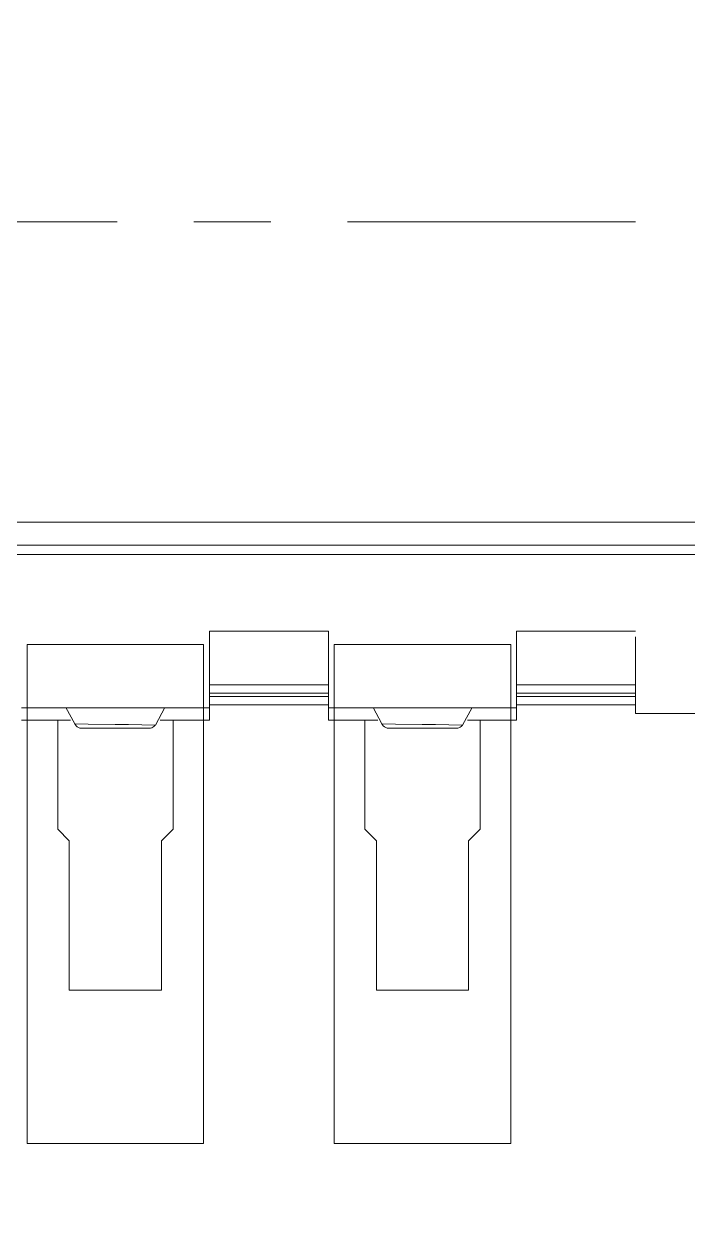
# Model space of a CAD drawing. Header units: millimetres. Extents: x 1292 to 2149, y -137 to 277.
# Drawn here: x 1354.676 to 1355.54, y 196.816 to 198.389 of the extents above; entities that cross this region are included whole.
import ezdxf

# ---------------------------------------------------------------- set-up
doc = ezdxf.new("R2010")
doc.units = ezdxf.units.MM
doc.header["$LTSCALE"] = 0.5
doc.linetypes.add('CENTER', pattern=[50.8, 31.75, -6.35, 6.35, -6.35])
doc.linetypes.add('CENTER2', pattern=[1.125, 0.75, -0.125, 0.125, -0.125])
doc.layers.add('DIM', color=3, linetype='Continuous', lineweight=5)
doc.layers.add('FPC', color=50, linetype='Continuous', lineweight=5)
doc.styles.add('RD', font='ROMAND.shx', dxfattribs={"width": 0.8})
doc.dimstyles.new('DIM', dxfattribs={"dimtxt": 0.8, "dimasz": 0.8, "dimexe": 0, "dimexo": 0.5, "dimgap": 0.11, "dimtad": 0, "dimzin": 1, "dimdsep": 46, "dimtxsty": 'RD', "dimcen": 0, "dimclrd": 256, "dimclre": 256, "dimclrt": 256, "dimadec": 0, "dimazin": 0, "dimtm": 1e-09, "dimtfac": 1, "dimtofl": 0, "dimtmove": 0, "dimatfit": 3, "dimfxl": 1, "dimlwe": -1, "dimarcsym": 0})

# ---------------------------------------------------------------- blocks, each defined once
blk = doc.blocks.new('OK-14GM024-04-A')
at = {"layer": 'FPC', "color": 1, "linetype": 'CENTER2', "lineweight": 5}
blk.add_line((1196.7742, 173.0211), (1196.7742, 159.9665), dxfattribs=at)
at = {"layer": 'FPC', "color": 7, "linetype": 'Continuous', "lineweight": 5}
for p, q in [((1197.4142, 168.9713), (1197.4142, 169.1938)), ((1197.1952, 163.8438), (1197.1952, 169.1437)), ((1197.2072, 169.1437), (1197.2072, 163.8438)), ((1197.1652, 169.1138), (1197.1652, 163.8738)), ((1197.3072, 168.8163), (1197.3072, 168.9713)), ((1197.4142, 168.9713), (1197.3142, 168.9713)), ((1197.3771, 168.8163), (1197.3771, 168.9713)), ((1197.3878, 168.9713), (1197.3878, 168.8163)), ((1197.3919, 168.9713), (1197.3919, 168.8163)), ((1197.403, 168.8163), (1197.403, 168.9713)), ((1197.3072, 168.8163), (1197.4229, 168.8163)), ((1197.407, 168.5713), (1197.407, 168.8163)), ((1197.4229, 168.7521), (1197.4229, 168.8163)), ((1197.4063, 168.7582), (1197.407, 168.7582)), ((1197.4063, 168.7582), (1197.4294, 168.7458)), ((1197.5648, 168.7688), (1197.4229, 168.7688)), ((1197.5798, 168.7537), (1197.5648, 168.7688)), ((1197.5798, 168.7537), (1197.7742, 168.7537)), ((1197.7742, 168.6337), (1197.7742, 168.7537)), ((1197.4293, 168.7457), (1197.4288, 168.7282)), ((1197.4288, 168.7282), (1197.4286, 168.7108)), ((1197.4335, 168.6495), (1197.4335, 168.738)), ((1197.4286, 168.7108), (1197.4286, 168.6933)), ((1197.4286, 168.6933), (1197.4283, 168.6584)), ((1197.4283, 168.6584), (1197.4278, 168.6409)), ((1197.4278, 168.6409), (1197.4063, 168.6293)), ((1197.407, 168.6293), (1197.4063, 168.6293)), ((1197.4229, 168.5713), (1197.4229, 168.6354)), ((1197.5648, 168.6188), (1197.5798, 168.6337)), ((1197.7742, 168.6337), (1197.5798, 168.6337)), ((1197.4229, 168.6188), (1197.5648, 168.6188)), ((1197.3072, 168.4163), (1197.3072, 168.5713)), ((1197.4229, 168.5713), (1197.3072, 168.5713)), ((1197.3771, 168.4163), (1197.3771, 168.5713)), ((1197.3878, 168.5713), (1197.3878, 168.4163)), ((1197.3919, 168.5713), (1197.3919, 168.4163)), ((1197.403, 168.4163), (1197.403, 168.5713)), ((1197.3072, 168.4163), (1197.4229, 168.4163)), ((1197.407, 168.1713), (1197.407, 168.4163)), ((1197.4229, 168.3521), (1197.4229, 168.4163)), ((1197.5648, 168.3688), (1197.4229, 168.3688)), ((1197.5798, 168.3537), (1197.5648, 168.3688)), ((1197.4063, 168.3582), (1197.407, 168.3582)), ((1197.4063, 168.3582), (1197.4294, 168.3458)), ((1197.4293, 168.3457), (1197.4288, 168.3282)), ((1197.5798, 168.3537), (1197.7742, 168.3537)), ((1197.7742, 168.2337), (1197.7742, 168.3537)), ((1197.4335, 168.2495), (1197.4335, 168.338)), ((1197.4288, 168.3282), (1197.4286, 168.3108)), ((1197.4286, 168.3108), (1197.4286, 168.2933)), ((1197.4286, 168.2933), (1197.4283, 168.2584)), ((1197.4283, 168.2584), (1197.4278, 168.2409)), ((1197.4278, 168.2409), (1197.4063, 168.2293)), ((1197.4229, 168.1713), (1197.4229, 168.2354)), ((1197.407, 168.2293), (1197.4063, 168.2293)), ((1197.5648, 168.2188), (1197.5798, 168.2337)), ((1197.7742, 168.2337), (1197.5798, 168.2337)), ((1197.4229, 168.2188), (1197.5648, 168.2188))]:
    blk.add_line(p, q, dxfattribs=at)
at = {"layer": 'FPC', "linetype": 'Continuous', "lineweight": 5}
for p, q in [((1197.3242, 168.5787), (1197.3242, 168.8087)), ((1197.3242, 168.8087), (1197.9742, 168.8087)), ((1197.3242, 168.5787), (1197.3242, 168.8087)), ((1197.9742, 168.8087), (1197.9742, 168.5787)), ((1197.9742, 168.5787), (1197.3242, 168.5787)), ((1197.3242, 168.1787), (1197.3242, 168.4087)), ((1197.3242, 168.4087), (1197.9742, 168.4087)), ((1197.3242, 168.1787), (1197.3242, 168.4087)), ((1197.9742, 168.4087), (1197.9742, 168.1787)), ((1197.9742, 168.1787), (1197.3242, 168.1787))]:
    blk.add_line(p, q, dxfattribs=at)
at = {"layer": 'FPC', "color": 7, "linetype": 'Continuous', "lineweight": 5}
for points, knots in [([(1197.4335, 168.738), (1197.4334, 168.7401), (1197.4321, 168.7431), (1197.4299, 168.7452), (1197.4293, 168.7457)], [0, 0, 0, 0, 0.726651, 1, 1, 1, 1]), ([(1197.4277, 168.6408), (1197.4286, 168.6413), (1197.4315, 168.6434), (1197.4333, 168.647), (1197.4335, 168.6495)], [0, 0, 0, 0, 0.281988, 1, 1, 1, 1]), ([(1197.4335, 168.338), (1197.4334, 168.3401), (1197.4321, 168.3431), (1197.4299, 168.3452), (1197.4293, 168.3457)], [0, 0, 0, 0, 0.726651, 1, 1, 1, 1]), ([(1197.4277, 168.2408), (1197.4286, 168.2413), (1197.4315, 168.2434), (1197.4333, 168.247), (1197.4335, 168.2495)], [0, 0, 0, 0, 0.281988, 1, 1, 1, 1])]:
    blk.add_open_spline(points, degree=3, knots=knots, dxfattribs=at)

msp = doc.modelspace()

# ---------------------------------------------------------------- hatches: boundary and pattern name
at = {"layer": 'FPC', "lineweight": 5, "ltscale": 0.5}
h = msp.add_hatch(dxfattribs=at)
h.set_pattern_fill('HONEY', color=5, scale=0.3)
h.set_pattern_definition([(0, (-569.5499, 346.8656), (1.42875, 0.8248892), [0.9525, -1.905]), (120, (-569.5499, 346.8656), (-1.42875, 0.8248892), [0.9525, -1.905]), (60, (-569.5499, 346.8656), (3e-09, 1.6497784), [-1.905, 0.9525])])
h.paths.add_polyline_path([(1345.9864, 200.2873, -0.414214), (1347.9864, 202.2873), (1354.5034, 202.2873, 0.414214), (1355.5034, 203.2873), (1355.5034, 207.6338, 0.414214), (1354.5034, 208.6338), (1353.8957, 208.6338), (1343.9695, 208.6324), (1342.4864, 208.6338, 0.414214), (1341.4864, 207.6338), (1341.4864, 203.8873, -0.414214), (1339.4864, 201.8873), (1338.7864, 201.8873), (1338.7864, 195.4873), (1339.4864, 195.4873, -0.414214), (1341.4864, 193.4873), (1341.4864, 184.2873, 0.414214), (1345.4864, 180.2873), (1351.2449, 180.2873, 0.414214), (1355.2449, 184.2873), (1355.2449, 195.8816), (1350.7449, 195.8816), (1350.7449, 185.7873, -0.414214), (1348.7449, 183.7873), (1347.9864, 183.7873, -0.414214), (1345.9864, 185.7873)])
h.paths.add_polyline_path([(1348.3449, 205.4586), (1348.3449, 207.6586), (1350.6449, 207.6586), (1350.6449, 205.4586)], flags=16)

# ---------------------------------------------------------------- block references
at = {"layer": 'FPC', "color": 1, "linetype": 'CENTER', "lineweight": 5, "rotation": 269.9999999999999}
msp.add_blockref('OK-14GM024-04-A', (1186.5012, 1394.9058), dxfattribs=at)

# ---------------------------------------------------------------- leaders
at = {"layer": 'DIM', "color": 3, "lineweight": 5}
msp.add_leader([(1352.9949, 198.1316), (1359.8252, 188.0859), (1380.3135, 188.0859)], dimstyle='DIM', override={"dimclrd": 3, "dimlwd": 5, "dimlwe": 5}, dxfattribs=at)

doc.saveas('drawing.dxf')
